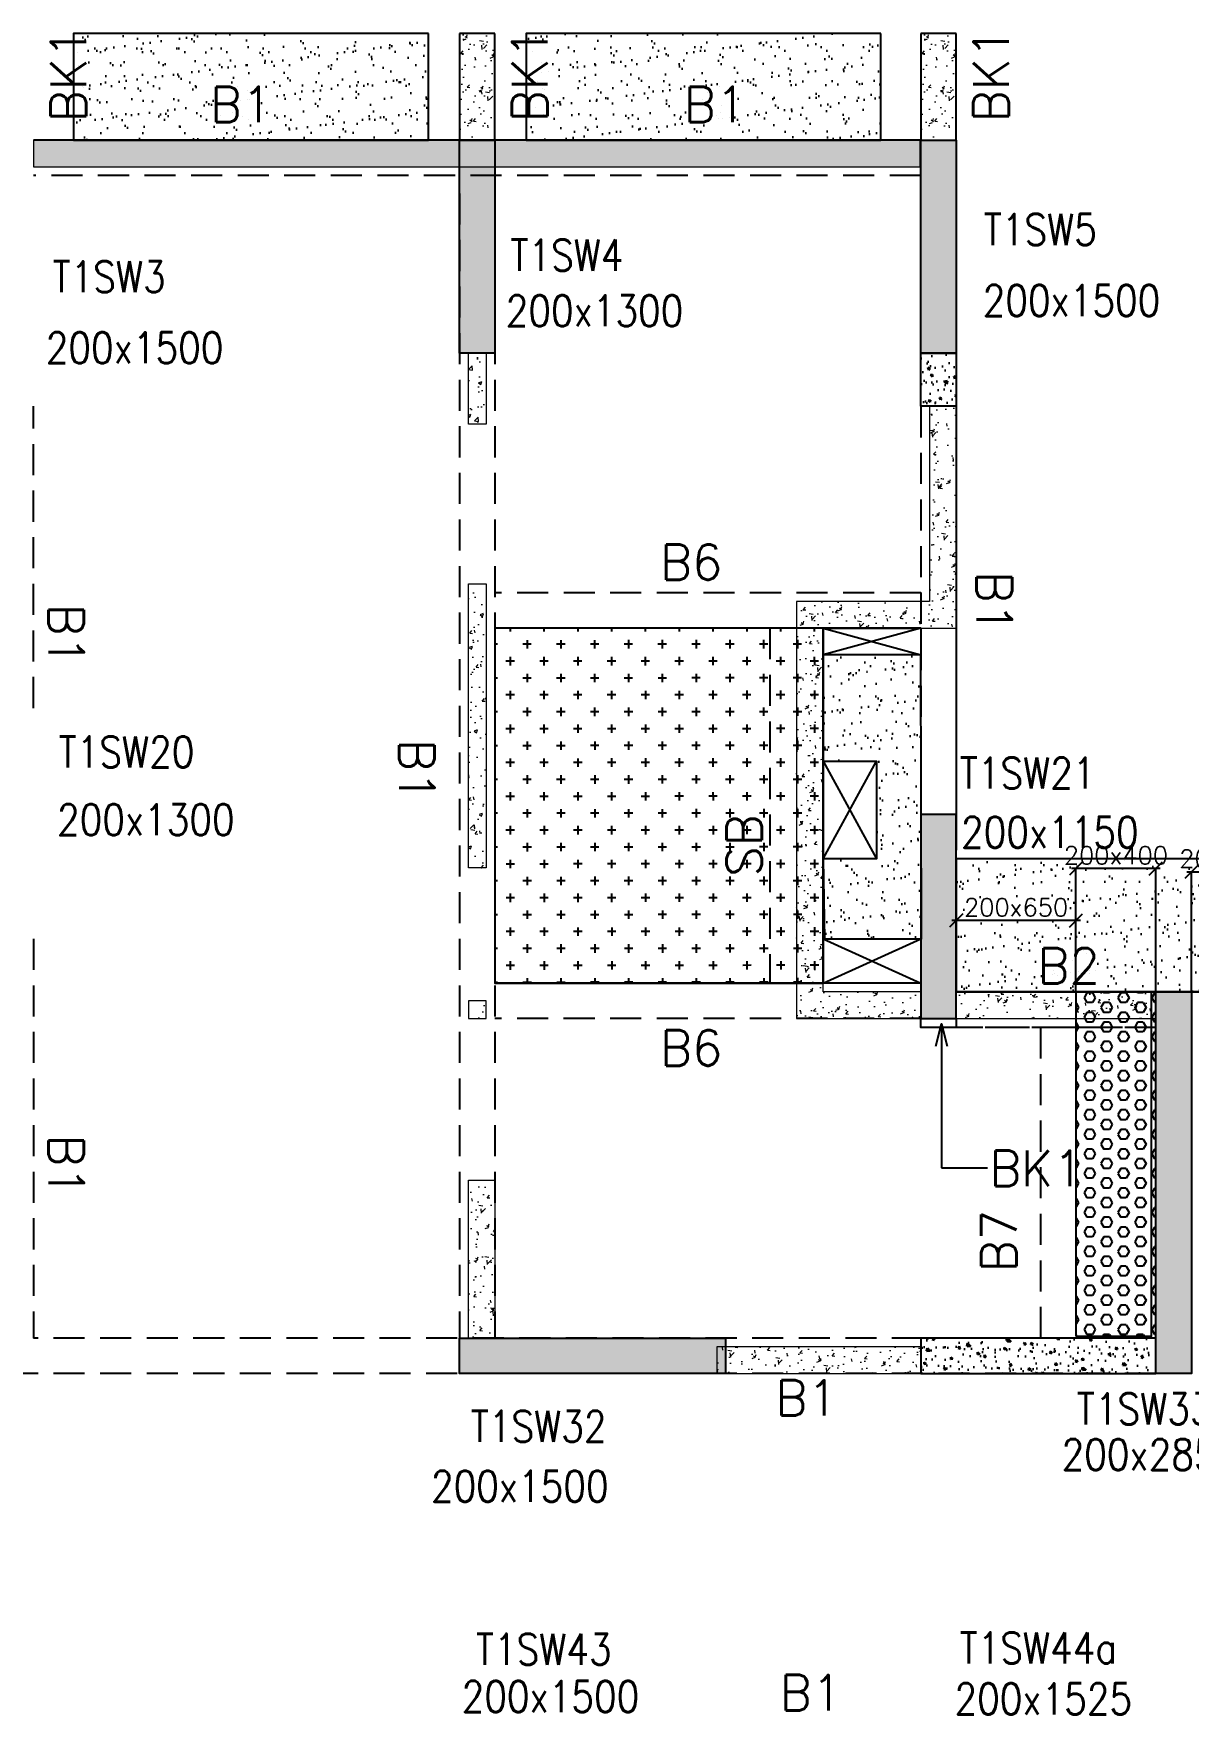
# Model space of a CAD drawing. Header units: millimetres. Extents: x 1078357 to 2594950, y -4969473 to -4636555.
# Drawn here: x 1702050 to 1708558, y -4667051 to -4657581 of the extents above; entities that cross this region are included whole.
import ezdxf

# ---------------------------------------------------------------- set-up
doc = ezdxf.new("R2010")
doc.units = ezdxf.units.MM
doc.header["$PDMODE"] = 35
for name, pattern in [('CONTINOUS', [0]), ('HIDDEN', [0.375, 0.25, -0.125]), ('New Retail block$0$CONTINOUS', [0])]:
    doc.linetypes.add(name, pattern=pattern)
doc.layers.get('0').update_dxf_attribs({"lineweight": 0})
doc.layers.get('Defpoints').update_dxf_attribs({"lineweight": 0})
for name, color, linetype, lineweight in [('A-_ANOTDIMA_D-', 6, 'Continuous', 13), ('COL. NO.', 30, 'Continuous', 25), ('COL. SIZE', 7, 'Continuous', 25), ('DIM', 9, 'Continuous', 25), ('HATCH', 8, 'Continuous', 30), ('RCC UPSTAND', 43, 'Continuous', 30), ('S-NON STR RCC WALL', 8, 'Continuous', 0)]:
    doc.layers.add(name, color=color, linetype=linetype, lineweight=lineweight)
for name, color, linetype in [('B-200x325', 201, 'HIDDEN'), ('B-200x375', 41, 'HIDDEN'), ('B-200x400', 44, 'HIDDEN'), ('B-200x650', 241, 'HIDDEN'), ('B-300xSLAB THK.', 151, 'Continuous'), ('BK1-200x650', 241, 'HIDDEN'), ('DC BEAM NO.', 7, 'Continuous'), ('DROP SLAB', 8, 'Continuous'), ('NON STR. RCC WALL', 6, 'Continuous'), ('S-COLUMN_SHEAR WALL', 1, 'Continuous'), ('S-PROJECTION', 54, 'New Retail block$0$CONTINOUS'), ('SLAB FOLD', 8, 'Continuous')]:
    doc.layers.add(name, color=color, linetype=linetype)
doc.styles.add('Roman', font='romans')
doc.styles.add('ROMANS', font='romans.shx', dxfattribs={"width": 0.85})
doc.dimstyles.new('HARESH', dxfattribs={"dimtxt": 150, "dimasz": 75, "dimexe": 0, "dimexo": 0, "dimgap": 25, "dimtad": 1, "dimdec": 0, "dimdsep": 46, "dimtxsty": 'Roman', "dimblk": 'OBLIQUE', "dimcen": 225, "dimdle": 25, "dimclrd": 2, "dimclre": 2, "dimclrt": 7, "dimadec": 8, "dimazin": 1, "dimtfac": 1, "dimtdec": 0, "dimtmove": 0, "dimatfit": 0, "dimfxl": 1, "dimlwd": -1, "dimlwe": -1, "dimarcsym": 0})
pattern_1 = [(50, (-4642745.6, 23291591.78), (182.184669, -15.9390855), [19.05, -209.55]), (355, (-4642745.6, 23291591.78), (-35.2434214, 191.0568452), [15.24, -167.6405842]), (100.4514447, (-4642730.41, 23291590.45), (146.9412471, 175.1177519), [16.1900088, -178.0902446]), (46.1842, (-4642745.6, 23291642.58), (271.0790409, -42.042328), [28.575, -314.325]), (96.6355576, (-4642723, 23291639.08), (237.404134, 247.4261246), [24.2850231, -267.1356082]), (351.1841512, (-4642745.6, 23291642.58), (237.404134, 247.4261246), [22.859967, -251.459732]), (21, (-4642720.2, 23291629.88), (151.6143913, -102.2651982), [19.05, -209.55]), (326, (-4642720.2, 23291629.88), (61.8020283, 184.1879661), [15.24, -167.64]), (71.451445, (-4642707.56, 23291621.36), (213.4164193, 81.9227689), [16.1900088, -178.0899376]), (37.5, (-4642745.6, 23291591.78), (3.08860325, 84.55503887), [0, -165.608, 0, -170.18, 0, -168.275]), (7.5, (-4642745.6, 23291591.78), (66.8196625, 100.18057482), [0, -97.028, 0, -161.798, 0, -64.135]), (327.5, (-4642802.24, 23291591.78), (135.59059517, -5.728744), [0, -63.5, 0, -198.12, 0, -262.89]), (317.5, (-4642827.64, 23291591.78), (148.1291814, 25.42649103), [0, -82.55, 0, -131.572, 0, -186.69])]

# ---------------------------------------------------------------- blocks, each defined once
blk = doc.blocks.new('_Oblique')
at = {"color": 0, "linetype": 'ByBlock', "lineweight": -2}
blk.add_line((-0.5, -0.5), (0.5, 0.5), dxfattribs=at)
blk = doc.blocks.new('*D1376')
at = {"layer": 'Defpoints', "color": 0, "ltscale": 700, "transparency": 16777216}
for p in [(1707924.5, -4662285.8), (1707924.5, -4662980.9, 0), (1708374.6, -4662980.9, 0)]:
    blk.add_point(p, dxfattribs=at)
at = {"layer": 'DIM', "color": 2, "ltscale": 700, "transparency": 16777216}
for p, q in [((1708399.6, -4662285.8), (1707899.5, -4662285.8)), ((1707924.5, -4662980.9), (1707924.5, -4662285.8)), ((1708374.6, -4662980.9), (1708374.6, -4662285.8))]:
    blk.add_line(p, q, dxfattribs=at)
at = {"layer": 'DIM', "color": 2, "ltscale": 700, "transparency": 16777216, "xscale": 75, "yscale": 75, "zscale": 75, "rotation": 180}
blk.add_blockref('_Oblique', (1707924.5, -4662285.8), dxfattribs=at)
at = {"layer": 'DIM', "color": 2, "ltscale": 700, "transparency": 16777216, "xscale": 75, "yscale": 75, "zscale": 75}
blk.add_blockref('_Oblique', (1708374.6, -4662285.8), dxfattribs=at)
at = {"layer": 'DIM', "color": 7, "ltscale": 700, "transparency": 16777216, "insert": (1708149.6, -4662210.8), "char_height": 150, "attachment_point": 5, "style": 'Roman'}
blk.add_mtext('{\\H0.666667x;200x400}', dxfattribs=at)
blk = doc.blocks.new('*D1377')
at = {"layer": 'Defpoints', "color": 0, "ltscale": 700, "transparency": 16777216}
for p in [(1707249.8, -4662578.8), (1707249.8, -4662980.8, 0), (1707924.5, -4662980.9, 0)]:
    blk.add_point(p, dxfattribs=at)
at = {"layer": 'DIM', "color": 2, "ltscale": 700, "transparency": 16777216}
for p, q in [((1707949.5, -4662578.8), (1707224.8, -4662578.8)), ((1707249.8, -4662980.8), (1707249.8, -4662578.8)), ((1707924.5, -4662980.9), (1707924.5, -4662578.8))]:
    blk.add_line(p, q, dxfattribs=at)
at = {"layer": 'DIM', "color": 2, "ltscale": 700, "transparency": 16777216, "xscale": 75, "yscale": 75, "zscale": 75, "rotation": 180}
blk.add_blockref('_Oblique', (1707249.8, -4662578.8), dxfattribs=at)
at = {"layer": 'DIM', "color": 2, "ltscale": 700, "transparency": 16777216, "xscale": 75, "yscale": 75, "zscale": 75}
blk.add_blockref('_Oblique', (1707924.5, -4662578.8), dxfattribs=at)
at = {"layer": 'DIM', "color": 7, "ltscale": 700, "transparency": 16777216, "insert": (1707587.2, -4662503.8), "char_height": 150, "attachment_point": 5, "style": 'Roman'}
blk.add_mtext('{\\H0.666667x;200x650}', dxfattribs=at)
blk = doc.blocks.new('*D1378')
at = {"layer": 'Defpoints', "color": 0, "ltscale": 700, "transparency": 16777216}
for p in [(1709024.8, -4662304.1), (1708574.7, -4662980.9, 0), (1709024.8, -4662980.8, 0)]:
    blk.add_point(p, dxfattribs=at)
at = {"layer": 'DIM', "color": 2, "ltscale": 700, "transparency": 16777216}
for p, q in [((1708549.7, -4662304.1), (1709049.8, -4662304.1)), ((1708574.7, -4662980.9), (1708574.7, -4662304.1)), ((1709024.8, -4662980.8), (1709024.8, -4662304.1))]:
    blk.add_line(p, q, dxfattribs=at)
at = {"layer": 'DIM', "color": 2, "ltscale": 700, "transparency": 16777216, "xscale": 75, "yscale": 75, "zscale": 75, "rotation": 180}
blk.add_blockref('_Oblique', (1708574.7, -4662304.1), dxfattribs=at)
at = {"layer": 'DIM', "color": 2, "ltscale": 700, "transparency": 16777216, "xscale": 75, "yscale": 75, "zscale": 75}
blk.add_blockref('_Oblique', (1709024.8, -4662304.1), dxfattribs=at)
at = {"layer": 'DIM', "color": 7, "ltscale": 700, "transparency": 16777216, "insert": (1708799.7, -4662229.1), "char_height": 150, "attachment_point": 5, "style": 'Roman'}
blk.add_mtext('{\\H0.666667x;200x400}', dxfattribs=at)
blk = doc.blocks.new('G$CD63B60BD')
at = {"layer": 'COL. NO.', "linetype": 'Continuous', "style": 'ROMANS', "width": 0.85}
for s, p in [('T1SW5', (10754.6, 15308.8, -320.4)), ('T1SW4', (8086.9, 15164.3, -320.4)), ('T1SW3', (5506.5, 15042.6, -320.4)), ('T1SW20', (5541, 12365.2, -320.4)), ('T1SW21', (10619.4, 12245.8, -320.4)), ('T1SW33a', (11279.4, 8663.7, -320.4)), ('T1SW32', (7863.5, 8565.4, -320.4)), ('T1SW43', (7892.7, 7309.1, -320.4)), ('T1SW44a', (10618.9, 7316.7, 0))]:
    blk.add_text(s, height=175, dxfattribs=at).set_placement(p)
at = {"layer": 'COL. SIZE', "linetype": 'Continuous', "style": 'ROMANS', "width": 0.85}
for s, p in [('200x1500', (10748.9, 14908.8, -320.4)), ('200x1300', (8060.7, 14851, -320.4)), ('200x1500', (5468.5, 14642.6, -320.4)), ('200x1300', (5532, 11983.3, -320.4)), ('200x1150', (10626.9, 11912.7, -320.4)), ('200x2850', (11193.5, 8406.3, -320.4)), ('200x1500', (7639.5, 8227.7, -320.4)), ('200x1500', (7812.3, 7043, -320.4)), ('200x1525', (10589.9, 7029.6, -2.7))]:
    blk.add_text(s, height=175, dxfattribs=at).set_placement(p)

msp = doc.modelspace()

# ---------------------------------------------------------------- hatches: boundary and pattern name
at = {"layer": 'DROP SLAB'}
h = msp.add_hatch(dxfattribs=at)
h.set_pattern_fill('CROSS', color=8, scale=15, angle=179.96921)
h.set_pattern_definition([(180.03079016, (-2664991.8, 14063544.76), (-95.1987999, -95.3011726), [47.625, -142.875]), (270.03079016, (-2665015.62, 14063568.56), (95.3011726, -95.1987999), [47.625, -142.875])])
h.paths.add_polyline_path([(1706499.6, -4660931.1), (1704649.6, -4660931.1), (1704649.6, -4662930.9), (1706499.6, -4662930.9)])
at = {"layer": 'HATCH'}
h = msp.add_hatch(dxfattribs=at)
h.set_pattern_fill('AR-SAND', color=8, scale=3, angle=179.97015)
h.set_pattern_definition([(37.4701541, (-1135733.67, 9329389.39), (-4.7236114, 146.8264517), [0, -115.824, 0, -129.54, 0, -123.825]), (7.4701541, (-1135733.67, 9329389.4), (134.9689868, 214.9772528), [0, -62.484, 0, -104.394, 0, -40.005]), (327.4701541, (-1135827.4, 9329389.44), (237.2979035, 0.3075449), [0, -38.1, 0, -137.16, 0, -179.07]), (317.4701541, (-1135827.4, 9329389.44), (229.1017424, 66.759465), [0, -19.05, 0, -89.916, 0, -102.87])])
h.paths.add_polyline_path([(1704274.9, -4657580.9), (1702274.9, -4657580.9), (1702274.9, -4658180.8), (1704274.9, -4658180.8)])
h = msp.add_hatch(dxfattribs=at)
h.set_pattern_fill('AR-SAND', color=8, scale=3, angle=179.97015)
h.set_pattern_definition([(37.4701541, (-1138283.67, 9329389.39), (-4.7236114, 146.8264517), [0, -115.824, 0, -129.54, 0, -123.825]), (7.4701541, (-1138283.67, 9329389.4), (134.9689868, 214.9772528), [0, -62.484, 0, -104.394, 0, -40.005]), (327.4701541, (-1138377.4, 9329389.44), (237.2979035, 0.3075449), [0, -38.1, 0, -137.16, 0, -179.07]), (317.4701541, (-1138377.4, 9329389.44), (229.1017424, 66.759465), [0, -19.05, 0, -89.916, 0, -102.87])])
h.paths.add_polyline_path([(1706824.9, -4657580.9), (1704824.9, -4657580.9), (1704824.9, -4658180.8), (1706824.9, -4658180.8)])
h = msp.add_hatch(dxfattribs=at)
h.set_pattern_fill('AR-SAND', color=8, scale=3, angle=0.02985)
h.set_pattern_definition([(37.47015413, (-3324998.34, 18697464.66), (-4.72361136, 146.8264517), [0, -115.824, 0, -129.54, 0, -123.825]), (7.4701541, (-3324998.34, 18697464.66), (134.9689868, 214.9772528), [0, -62.484, 0, -104.394, 0, -40.005]), (327.4701541, (-3325092.06, 18697464.71), (237.2979035, 0.3075449), [0, -38.1, 0, -137.16, 0, -179.07]), (317.4701541, (-3325092.06, 18697464.7), (229.1017424, 66.759465), [0, -19.05, 0, -89.916, 0, -102.87])])
h.paths.add_polyline_path([(1707049.7, -4661080.8), (1706499.7, -4661080.8), (1706499.7, -4661680.8), (1706799.7, -4661680.8), (1706799.7, -4662230.9), (1706499.6, -4662230.8), (1706507.1, -4662680.8), (1707053.4, -4662680.8)])
h = msp.add_hatch(dxfattribs=at)
h.set_pattern_fill('AR-SAND', color=8, scale=3, angle=179.97015)
h.set_pattern_definition([(37.4701541, (-2235508.3, 14013408.58), (-4.72361136, 146.8264517), [0, -115.824, 0, -129.54, 0, -123.825]), (7.4701541, (-2235508.3, 14013408.58), (134.9689868, 214.9772528), [0, -62.484, 0, -104.394, 0, -40.005]), (327.4701541, (-2235602.02, 14013408.63), (237.2979035, 0.3075449), [0, -38.1, 0, -137.16, 0, -179.07]), (317.4701541, (-2235602.02, 14013408.63), (229.1017424, 66.759465), [0, -19.05, 0, -89.916, 0, -102.87])])
h.paths.add_polyline_path([(1709699.7, -4662230.8), (1707249.7, -4662230.8), (1707250, -4662980.8), (1709700, -4662980.8)])
h = msp.add_hatch(dxfattribs=at)
h.set_pattern_fill('AR-SAND', color=8, scale=3, angle=179.97015)
h.set_pattern_definition([(37.4701541, (-2235508.39, 14013408.58), (-4.72361136, 146.8264517), [0, -115.824, 0, -129.54, 0, -123.825]), (7.4701541, (-2235508.39, 14013408.58), (134.9689868, 214.9772528), [0, -62.484, 0, -104.394, 0, -40.005]), (327.4701541, (-2235602.11, 14013408.63), (237.2979035, 0.3075449), [0, -38.1, 0, -137.16, 0, -179.07]), (317.4701541, (-2235602.11, 14013408.63), (229.1017424, 66.759465), [0, -19.05, 0, -89.916, 0, -102.87])])
h.paths.add_polyline_path([(1709699.9, -4662380.9), (1707249.9, -4662380.9), (1707249.9, -4662980.8), (1709699.9, -4662980.8)])
at = {"layer": 'RCC UPSTAND'}
h = msp.add_hatch(dxfattribs=at)
h.set_pattern_fill('AR-CONC', color=8, scale=20, angle=90)
h.set_pattern_definition([(140, (-1500950.37, -7198125.34), (12.550427, 143.4520365), [15, -165]), (85, (-1500950.37, -7198125.34), (-150.438427, -27.7502667), [12, -132]), (190.4514445, (-1500949.32, -7198113.39), (-137.887998, 115.7017693), [12.7480384, -140.2284224]), (136.1842, (-1500990.37, -7198125.34), (33.103856, 213.448266), [22.5, -247.5]), (186.6356355, (-1500987.6, -7198107.56), (-194.82372, 186.932389), [19.122068, -210.342752]), (81.184164, (-1500990.37, -7198125.34), (-194.82372, 186.932389), [18, -198]), (111, (-1500980.37, -7198105.34), (80.523778, 119.3814104), [15, -165]), (56, (-1500980.37, -7198105.34), (-145.030009, 48.6630664), [12, -132]), (161.4514447, (-1500973.66, -7198095.4), (-64.5062306, 168.0444753), [12.748038, -140.2284224]), (127.5, (-1500950.367, -7198125.343), (-66.57877077, 2.43197106), [0, -130.4, 0, -134, 0, -132.5]), (97.5, (-1500950.37, -7198125.34), (-78.8823424, 52.6139075), [0, -76.4, 0, -127.4, 0, -50.5]), (57.5, (-1500950.367, -7198169.943), (4.51097435, 106.7644872), [0, -50, 0, -156, 0, -207]), (47.5, (-1500950.37, -7198189.94), (-20.0209965, 116.6372339), [0, -65, 0, -103.6, 0, -147])])
h.paths.add_polyline_path([(1707249.7, -4659380.8), (1707249.7, -4659680.8), (1707049.7, -4659680.8), (1707049.7, -4659380.8)])
h = msp.add_hatch(dxfattribs=at)
h.set_pattern_fill('AR-CONC', color=8, scale=20, angle=270)
h.set_pattern_definition([(320, (4918970.53, -2128288.22), (-12.550427, -143.4520365), [15, -165]), (265, (4918970.53, -2128288.22), (150.438427, 27.7502667), [12, -132]), (10.4514445, (4918969.48, -2128300.17), (137.887998, -115.7017693), [12.7480384, -140.2284224]), (316.1842, (4919010.53, -2128288.22), (-33.103856, -213.448266), [22.5, -247.5]), (6.6356355, (4919007.77, -2128306), (194.82372, -186.932389), [19.122068, -210.342752]), (261.184164, (4919010.53, -2128288.22), (194.82372, -186.932389), [18, -198]), (291, (4919000.53, -2128308.22), (-80.523778, -119.3814104), [15, -165]), (236, (4919000.53, -2128308.22), (145.030009, -48.6630664), [12, -132]), (341.4514447, (4918993.82, -2128318.17), (64.5062306, -168.0444753), [12.748038, -140.2284224]), (307.5, (4918970.526, -2128288.22), (66.57877077, -2.43197106), [0, -130.4, 0, -134, 0, -132.5]), (277.5, (4918970.526, -2128288.22), (78.8823424, -52.6139075), [0, -76.4, 0, -127.4, 0, -50.5]), (237.5, (4918970.526, -2128243.62), (-4.51097435, -106.7644872), [0, -50, 0, -156, 0, -207]), (227.5, (4918970.53, -2128223.62), (20.0209965, -116.6372339), [0, -65, 0, -103.6, 0, -147])])
h.paths.add_polyline_path([(1708374.7, -4664931.4), (1707049.7, -4664931.1), (1707049.7, -4665130.6), (1708374.7, -4665130.9)])
at = {"layer": 'S-COLUMN_SHEAR WALL', "lineweight": 25}
h = msp.add_hatch(color=1, dxfattribs=at)
h.dxf.hatch_style = 1
h.paths.add_polyline_path([(1704449.7, -4659380.9), (1704649.7, -4659380.9), (1704649.7, -4658180.8), (1704449.7, -4658180.8)])
at = {"layer": 'S-COLUMN_SHEAR WALL', "lineweight": 25, "extrusion": (-1.00316e-06, 2.11765e-11, 1)}
h = msp.add_hatch(color=1, dxfattribs=at)
h.dxf.hatch_style = 1
h.paths.add_polyline_path([(1707049.7, -4658180.8), (1707249.7, -4658180.8), (1707249.7, -4659380.8), (1707049.7, -4659380.8)])
h = msp.add_hatch(color=1, dxfattribs=at)
h.dxf.hatch_style = 1
h.paths.add_polyline_path([(1707049.7, -4663130.8), (1707249.7, -4663130.8), (1707249.7, -4661980.8), (1707049.7, -4661980.8)])
at = {"layer": 'S-COLUMN_SHEAR WALL', "lineweight": 25}
h = msp.add_hatch(color=1, dxfattribs=at)
h.dxf.hatch_style = 1
h.paths.add_polyline_path([(1708374.7, -4662980.8), (1708574.7, -4662980.8), (1708574.7, -4665130.8), (1708374.7, -4665130.8)])
h = msp.add_hatch(color=1, dxfattribs=at)
h.dxf.hatch_style = 1
h.paths.add_polyline_path([(1704449.7, -4664930.8), (1705949.7, -4664930.8), (1705949.7, -4665130.8), (1704449.7, -4665130.8)])
at = {"layer": 'S-NON STR RCC WALL'}
h = msp.add_hatch(dxfattribs=at)
h.set_pattern_fill('AR-CONC', color=256, angle=180)
h.set_pattern_definition([(50, (-6829395.1, 32897507.36), (182.184669, -15.93908554), [19.05, -209.55]), (355, (-6829395.1, 32897507.36), (-35.2434214, 191.0568452), [15.24, -167.6405842]), (100.4514447, (-6829379.92, 32897506.04), (146.9412471, 175.1177519), [16.1900088, -178.0902446]), (46.1842, (-6829395.1, 32897558.16), (271.0790409, -42.0423279), [28.575, -314.325]), (96.6355576, (-6829372.51, 32897554.66), (237.404134, 247.4261246), [24.2850231, -267.1356082]), (351.1841512, (-6829395.1, 32897558.16), (237.404134, 247.4261246), [22.859967, -251.459732]), (21, (-6829369.7, 32897545.46), (151.61439127, -102.2651982), [19.05, -209.55]), (326, (-6829369.7, 32897545.46), (61.80202835, 184.1879661), [15.24, -167.64]), (71.451445, (-6829357.07, 32897536.94), (213.4164193, 81.9227689), [16.1900088, -178.0899376]), (37.5, (-6829395.104, 32897507.364), (3.08860325, 84.55503887), [0, -165.608, 0, -170.18, 0, -168.275]), (7.5, (-6829395.1, 32897507.36), (66.8196625, 100.18057482), [0, -97.028, 0, -161.798, 0, -64.135]), (327.5, (-6829451.746, 32897507.364), (135.59059517, -5.72874399), [0, -63.5, 0, -198.12, 0, -262.89]), (317.5, (-6829477.15, 32897507.36), (148.1291814, 25.42649103), [0, -82.55, 0, -131.572, 0, -186.69])])
h.paths.add_polyline_path([(1704649.7, -4658180.8), (1704649.7, -4657580.8), (1704449.7, -4657580.8), (1704449.7, -4658180.8), (1704649.7, -4658180.8)], is_closed=False)
h = msp.add_hatch(dxfattribs=at)
h.set_pattern_fill('AR-CONC', color=256, angle=180)
h.set_pattern_definition([(50, (-6826795.1, 32897507.36), (182.184669, -15.93908554), [19.05, -209.55]), (355, (-6826795.1, 32897507.36), (-35.2434214, 191.0568452), [15.24, -167.6405842]), (100.4514447, (-6826779.92, 32897506.04), (146.9412471, 175.1177519), [16.1900088, -178.0902446]), (46.1842, (-6826795.1, 32897558.16), (271.0790409, -42.0423279), [28.575, -314.325]), (96.6355576, (-6826772.51, 32897554.66), (237.404134, 247.4261246), [24.2850231, -267.1356082]), (351.1841512, (-6826795.1, 32897558.16), (237.404134, 247.4261246), [22.859967, -251.459732]), (21, (-6826769.7, 32897545.46), (151.61439127, -102.2651982), [19.05, -209.55]), (326, (-6826769.7, 32897545.46), (61.80202835, 184.1879661), [15.24, -167.64]), (71.451445, (-6826757.07, 32897536.94), (213.4164193, 81.9227689), [16.1900088, -178.0899376]), (37.5, (-6826795.104, 32897507.364), (3.08860325, 84.55503887), [0, -165.608, 0, -170.18, 0, -168.275]), (7.5, (-6826795.1, 32897507.36), (66.8196625, 100.18057482), [0, -97.028, 0, -161.798, 0, -64.135]), (327.5, (-6826851.746, 32897507.364), (135.59059517, -5.72874399), [0, -63.5, 0, -198.12, 0, -262.89]), (317.5, (-6826877.15, 32897507.36), (148.1291814, 25.42649103), [0, -82.55, 0, -131.572, 0, -186.69])])
h.paths.add_polyline_path([(1707249.7, -4658180.8), (1707249.7, -4657580.8), (1707049.7, -4657580.8), (1707049.7, -4658180.8), (1707249.7, -4658180.8)], is_closed=False)
h = msp.add_hatch(dxfattribs=at)
h.set_pattern_fill('AR-CONC', color=256)
h.set_pattern_definition([(50, (-5739970.31, 27975610.97), (182.184669, -15.93908554), [19.05, -209.55]), (355, (-5739970.31, 27975610.97), (-35.2434214, 191.0568452), [15.24, -167.6405842]), (100.4514447, (-5739955.13, 27975609.64), (146.9412471, 175.1177519), [16.1900088, -178.0902446]), (46.1842, (-5739970.31, 27975661.77), (271.0790409, -42.042328), [28.575, -314.325]), (96.6355576, (-5739947.72, 27975658.27), (237.404134, 247.4261246), [24.2850231, -267.1356082]), (351.1841512, (-5739970.3, 27975661.77), (237.404134, 247.4261246), [22.859967, -251.459732]), (21, (-5739944.91, 27975649.07), (151.6143913, -102.2651982), [19.05, -209.55]), (326, (-5739944.91, 27975649.07), (61.8020283, 184.1879661), [15.24, -167.64]), (71.451445, (-5739932.28, 27975640.55), (213.4164193, 81.9227689), [16.1900088, -178.0899376]), (37.5, (-5739970.31, 27975610.97), (3.08860325, 84.55503887), [0, -165.608, 0, -170.18, 0, -168.275]), (7.5, (-5739970.31, 27975610.97), (66.8196625, 100.18057482), [0, -97.028, 0, -161.798, 0, -64.135]), (327.5, (-5740026.954, 27975610.97), (135.59059517, -5.72874399), [0, -63.5, 0, -198.12, 0, -262.89]), (317.5, (-5740052.35, 27975610.97), (148.1291814, 25.42649103), [0, -82.55, 0, -131.572, 0, -186.69])])
h.paths.add_polyline_path([(1707046.9, -4658180.9), (1702049.8, -4658180.9), (1702049.8, -4658330.9), (1707046.9, -4658330.9)])
h = msp.add_hatch(dxfattribs=at)
h.set_pattern_fill('AR-CONC', color=256, angle=180)
h.set_pattern_definition([(50, (1704563.12, -4712688.38), (182.18467, -15.9391), [19.05, -209.55]), (355, (1704563.12, -4712688.38), (-35.2434, 191.05685), [15.24, -167.6406]), (100.45144, (1704578.3, -4712689.7), (146.94125, 175.11775), [16.19, -178.09024]), (46.1842, (1704563.12, -4712637.58), (271.079, -42.0423), [28.575, -314.325]), (96.63556, (1704585.7, -4712641.08), (237.4041, 247.4261), [24.285, -267.1356]), (351.18415, (1704563.12, -4712637.58), (237.4041, 247.4261), [22.86, -251.4597]), (21, (1704588.52, -4712650.28), (151.6144, -102.2652), [19.05, -209.55]), (326, (1704588.52, -4712650.28), (61.802, 184.18797), [15.24, -167.64]), (71.45144, (1704601.16, -4712658.8), (213.4164, 81.92277), [16.19, -178.08994]), (37.5, (1704563.12, -4712688.38), (3.0886, 84.55504), [0, -165.608, 0, -170.18, 0, -168.275]), (7.5, (1704563.12, -4712688.38), (66.81966, 100.18057), [0, -97.028, 0, -161.798, 0, -64.135]), (327.5, (1704506.48, -4712688.38), (135.590595, -5.72874), [0, -63.5, 0, -198.12, 0, -262.89]), (317.5, (1704481.08, -4712688.38), (148.12918, 25.4265), [0, -82.55, 0, -131.572, 0, -186.69])])
h.paths.add_polyline_path([(1704499.9, -4659380.9), (1704599.9, -4659380.9), (1704599.9, -4659780.9), (1704499.9, -4659780.9)])
h = msp.add_hatch(dxfattribs=at)
h.set_pattern_fill('AR-CONC', color=256)
h.set_pattern_definition(pattern_1)
h.paths.add_polyline_path([(1706349.8, -4660780.9), (1706349.8, -4663130.9), (1707049.8, -4663130.9), (1707049.8, -4662980.9), (1706499.8, -4662980.9), (1706499.8, -4660930.9), (1707249.8, -4660930.9), (1707249.8, -4659680.8), (1707099.8, -4659680.8), (1707099.8, -4660780.9)])
h = msp.add_hatch(dxfattribs=at)
h.set_pattern_fill('AR-CONC', color=256, angle=180)
h.set_pattern_definition([(50, (2801787.84, -9396707.56), (182.184669, -15.9390855), [19.05, -209.55]), (355, (2801787.84, -9396707.56), (-35.2434214, 191.056845), [15.24, -167.640584]), (100.4514447, (2801803.02, -9396708.9), (146.941247, 175.117752), [16.190009, -178.0902446]), (46.1842, (2801787.84, -9396656.76), (271.079041, -42.042328), [28.575, -314.325]), (96.6355576, (2801810.43, -9396660.27), (237.404134, 247.426125), [24.285023, -267.135608]), (351.184151, (2801787.84, -9396656.76), (237.404134, 247.426125), [22.859967, -251.459732]), (21, (2801813.24, -9396669.46), (151.6143913, -102.265198), [19.05, -209.55]), (326, (2801813.24, -9396669.46), (61.802028, 184.187966), [15.24, -167.64]), (71.451445, (2801825.87, -9396677.99), (213.416419, 81.922769), [16.190009, -178.0899376]), (37.5, (2801787.84, -9396707.564), (3.08860325, 84.5550389), [0, -165.608, 0, -170.18, 0, -168.275]), (7.5, (2801787.84, -9396707.56), (66.8196625, 100.1805748), [0, -97.028, 0, -161.798, 0, -64.135]), (327.5, (2801731.195, -9396707.564), (135.5905952, -5.728744), [0, -63.5, 0, -198.12, 0, -262.89]), (317.5, (2801705.8, -9396707.56), (148.1291814, 25.426491), [0, -82.55, 0, -131.572, 0, -186.69])])
h.paths.add_polyline_path([(1704499.9, -4660680.9), (1704599.9, -4660680.9), (1704599.9, -4662280.9), (1704499.9, -4662280.9)])
h = msp.add_hatch(dxfattribs=at)
h.set_pattern_fill('AR-CONC', color=256)
h.set_pattern_definition(pattern_1)
h.paths.add_polyline_path([(1708374.9, -4662980.9), (1707249.9, -4662980.8), (1707249.9, -4663130.9), (1708374.9, -4663130.9)])
h = msp.add_hatch(dxfattribs=at)
h.set_pattern_fill('AR-CONC', color=256, angle=180)
h.set_pattern_definition([(50, (2801774.62, -9398072.23), (182.184669, -15.9390855), [19.05, -209.55]), (355, (2801774.62, -9398072.23), (-35.2434214, 191.056845), [15.24, -167.640584]), (100.4514447, (2801789.8, -9398073.56), (146.941247, 175.117752), [16.190009, -178.0902446]), (46.1842, (2801774.62, -9398021.43), (271.079041, -42.042328), [28.575, -314.325]), (96.6355576, (2801797.2, -9398024.93), (237.404134, 247.426125), [24.285023, -267.135608]), (351.184151, (2801774.62, -9398021.43), (237.404134, 247.426125), [22.859967, -251.459732]), (21, (2801800.02, -9398034.13), (151.6143913, -102.265198), [19.05, -209.55]), (326, (2801800.02, -9398034.13), (61.802028, 184.187966), [15.24, -167.64]), (71.451445, (2801812.66, -9398042.65), (213.416419, 81.922769), [16.190009, -178.0899376]), (37.5, (2801774.623, -9398072.23), (3.08860325, 84.5550389), [0, -165.608, 0, -170.18, 0, -168.275]), (7.5, (2801774.62, -9398072.23), (66.8196625, 100.1805748), [0, -97.028, 0, -161.798, 0, -64.135]), (327.5, (2801717.98, -9398072.23), (135.5905952, -5.728744), [0, -63.5, 0, -198.12, 0, -262.89]), (317.5, (2801692.58, -9398072.23), (148.1291814, 25.426491), [0, -82.55, 0, -131.572, 0, -186.69])])
h.paths.add_polyline_path([(1704499.9, -4663130.9), (1704599.9, -4663130.9), (1704599.9, -4663030.9), (1704499.9, -4663030.9)])
h = msp.add_hatch(dxfattribs=at)
h.set_pattern_fill('AR-CONC', color=256, angle=180)
h.set_pattern_definition([(50, (-5747035.06, 27975610.96), (182.184669, -15.93908554), [19.05, -209.55]), (355, (-5747035.06, 27975610.96), (-35.2434214, 191.0568452), [15.24, -167.6405842]), (100.4514447, (-5747019.88, 27975609.63), (146.9412471, 175.1177519), [16.1900088, -178.0902446]), (46.1842, (-5747035.06, 27975661.76), (271.0790409, -42.042328), [28.575, -314.325]), (96.6355576, (-5747012.47, 27975658.26), (237.404134, 247.4261246), [24.2850231, -267.1356082]), (351.1841512, (-5747035.06, 27975661.76), (237.404134, 247.4261246), [22.859967, -251.459732]), (21, (-5747009.66, 27975649.06), (151.6143913, -102.2651982), [19.05, -209.55]), (326, (-5747009.66, 27975649.06), (61.8020283, 184.1879661), [15.24, -167.64]), (71.451445, (-5746997.02, 27975640.54), (213.4164193, 81.9227689), [16.1900088, -178.0899376]), (37.5, (-5747035.06, 27975610.96), (3.08860325, 84.55503887), [0, -165.608, 0, -170.18, 0, -168.275]), (7.5, (-5747035.06, 27975610.96), (66.8196625, 100.18057482), [0, -97.028, 0, -161.798, 0, -64.135]), (327.5, (-5747091.7, 27975610.96), (135.59059517, -5.72874399), [0, -63.5, 0, -198.12, 0, -262.89]), (317.5, (-5747117.1, 27975610.96), (148.1291814, 25.42649103), [0, -82.55, 0, -131.572, 0, -186.69])])
h.paths.add_polyline_path([(1704499.9, -4664040.9), (1704649.9, -4664040.9), (1704649.9, -4664930.8), (1704499.9, -4664930.8)])
h = msp.add_hatch(dxfattribs=at)
h.set_pattern_fill('AR-CONC', color=256, angle=180)
h.set_pattern_definition([(50, (-4649810.34, 23291591.78), (182.184669, -15.9390855), [19.05, -209.55]), (355, (-4649810.34, 23291591.78), (-35.2434214, 191.0568452), [15.24, -167.6405842]), (100.4514447, (-4649795.16, 23291590.45), (146.9412471, 175.1177519), [16.1900088, -178.0902446]), (46.1842, (-4649810.34, 23291642.58), (271.0790409, -42.042328), [28.575, -314.325]), (96.6355576, (-4649787.75, 23291639.07), (237.404134, 247.4261246), [24.2850231, -267.1356082]), (351.1841512, (-4649810.34, 23291642.58), (237.404134, 247.4261246), [22.859967, -251.459732]), (21, (-4649784.94, 23291629.88), (151.6143913, -102.2651982), [19.05, -209.55]), (326, (-4649784.94, 23291629.88), (61.8020283, 184.1879661), [15.24, -167.64]), (71.451445, (-4649772.3, 23291621.35), (213.4164193, 81.9227689), [16.1900088, -178.0899376]), (37.5, (-4649810.34, 23291591.776), (3.08860325, 84.55503887), [0, -165.608, 0, -170.18, 0, -168.275]), (7.5, (-4649810.34, 23291591.78), (66.8196625, 100.18057482), [0, -97.028, 0, -161.798, 0, -64.135]), (327.5, (-4649866.984, 23291591.776), (135.59059517, -5.728744), [0, -63.5, 0, -198.12, 0, -262.89]), (317.5, (-4649892.38, 23291591.78), (148.1291814, 25.42649103), [0, -82.55, 0, -131.572, 0, -186.69])])
h.paths.add_polyline_path([(1707049.9, -4664980.9), (1705899.9, -4664980.9), (1705899.9, -4665130.9), (1707049.9, -4665130.9)])
at = {"layer": 'SLAB FOLD', "ltscale": 1000}
h = msp.add_hatch(dxfattribs=at)
h.set_pattern_fill('HEX', color=8, scale=10, angle=180)
h.set_pattern_definition([(180, (1699349.81, -4476175.835), (-7e-15, -54.992613), [31.75, -63.5]), (300, (1699349.81, -4476175.835), (47.625, 27.496307), [31.75, -63.5]), (240, (1699318.06, -4476175.835), (47.625, -27.496307), [31.75, -63.5])])
h.paths.add_polyline_path([(1708374.6, -4664920.2), (1707924.6, -4664920.2), (1707924.6, -4662980.8), (1708374.6, -4662980.8)])

# ---------------------------------------------------------------- linework, layer by layer
at = {"layer": 'B-200x325', "ltscale": 700}
for p, q in [((1707049.7, -4660731.1, 0), (1704649.7, -4660731.1, 0)), ((1707049.5, -4663130.9, 0), (1704649.7, -4663130.9, 0))]:
    msp.add_line(p, q, dxfattribs=at)
at = {"layer": 'B-200x325', "linetype": 'Continuous', "ltscale": 700}
for p, q in [((1707049.7, -4660931.1, 0), (1704649.7, -4660931.1, 0)), ((1707049.5, -4662930.9, 0), (1704649.7, -4662930.9, 0))]:
    msp.add_line(p, q, dxfattribs=at)
at = {"layer": 'B-200x375', "ltscale": 700}
msp.add_line((1707724.5, -4663180.8, 0), (1707724.5, -4664930.8, 0), dxfattribs=at)
at = {"layer": 'B-200x375', "linetype": 'Continuous', "ltscale": 700}
msp.add_line((1707924.5, -4663180.8, 0), (1707924.5, -4664920.2, 0), dxfattribs=at)
at = {"layer": 'B-200x400', "linetype": 'Continuous', "ltscale": 500}
msp.add_line((1708374.6, -4662980.8, 0), (1707924.5, -4662980.8, 0), dxfattribs=at)
at = {"layer": 'B-200x400', "linetype": 'HIDDEN', "ltscale": 500}
msp.add_line((1708374.6, -4663180.8, 0), (1707924.5, -4663180.8, 0), dxfattribs=at)
at = {"layer": 'B-200x650', "linetype": 'CONTINOUS', "ltscale": 700}
for p, q in [((1704649.6, -4657580.8, 0), (1704449.6, -4657580.8, 0)), ((1704449.6, -4657580.8, 0), (1704449.7, -4658180.8, 0)), ((1704649.6, -4658180.8, 0), (1704649.6, -4657580.8, 0)), ((1707249.6, -4657580.8, 0), (1707049.6, -4657580.8, 0)), ((1707049.6, -4657580.8, 0), (1707049.7, -4658180.8, 0)), ((1707249.6, -4658180.8, 0), (1707249.6, -4657580.8, 0)), ((1707049.9, -4658180.8, 0), (1702049.9, -4658180.8, 0)), ((1707249.9, -4659680.8, 0), (1707249.9, -4662180.9, 0)), ((1707924.5, -4662980.8, 0), (1707249.6, -4662980.8, 0)), ((1709699.8, -4662980.8, 0), (1707249.8, -4662980.8, 0))]:
    msp.add_line(p, q, dxfattribs=at)
at = {"layer": 'B-200x650', "linetype": 'HIDDEN', "ltscale": 700}
for p, q in [((1707049.9, -4658380.8, 0), (1702049.9, -4658380.8, 0)), ((1704449.9, -4658480.9, 0), (1704449.9, -4664930.8, 0)), ((1704649.9, -4658480.9, 0), (1704649.9, -4664930.8, 0)), ((1702049.9, -4661380.8, 0), (1702049.9, -4659680.8, 0)), ((1707049.9, -4659680.8, 0), (1707049.9, -4662180.9, 0)), ((1702049.9, -4662680.9, 0), (1702049.9, -4664930.8, 0)), ((1707924.5, -4663180.8, 0), (1707249.6, -4663180.8, 0)), ((1708374.8, -4663180.8, 0), (1707249.8, -4663180.8, 0)), ((1708374.7, -4664930.8, 0), (1702049.9, -4664930.8, 0)), ((1708374.7, -4665130.8, 0), (1699499.9, -4665130.8, 0))]:
    msp.add_line(p, q, dxfattribs=at)
at = {"layer": 'B-300xSLAB THK.', "linetype": 'HIDDEN', "ltscale": 700}
msp.add_line((1706199.6, -4660931.1, 0), (1706199.6, -4662930.9, 0), dxfattribs=at)
at = {"layer": 'B-300xSLAB THK.', "linetype": 'ByBlock', "ltscale": 700}
msp.add_line((1706499.6, -4660931.1, 0), (1706499.6, -4662930.9, 0), dxfattribs=at)
at = {"layer": 'BK1-200x650', "linetype": 'Continuous', "ltscale": 700, "elevation": 0}
msp.add_lwpolyline([(1707049.8, -4663130.9), (1707249.9, -4663130.9), (1707249.9, -4663181), (1707049.8, -4663181)], close=True, dxfattribs=at)
at = {"layer": 'DROP SLAB', "color": 3, "linetype": 'CONTINOUS', "ltscale": 500}
for p, q in [((1707049.7, -4660931.1, 0), (1706499.6, -4661080.8, 0)), ((1706499.7, -4660931.1, 0), (1707049.7, -4661080.8, 0)), ((1706499.7, -4661680.8, 0), (1706799.7, -4662230.8, 0)), ((1706499.7, -4662230.8, 0), (1706799.7, -4661680.8, 0)), ((1706499.7, -4662680.8, 0), (1707049.5, -4662930.9, 0)), ((1706499.7, -4662930.9, 0), (1707049.7, -4662680.8, 0))]:
    msp.add_line(p, q, dxfattribs=at)
at = {"layer": 'DROP SLAB', "color": 3, "linetype": 'CONTINOUS', "ltscale": 500, "elevation": 0}
for points in [[(1706499.6, -4660931.1), (1704649.6, -4660931.1), (1704649.6, -4662930.9), (1706499.6, -4662930.9)], [(1706499.7, -4660931.1), (1707049.7, -4660931.1), (1707049.7, -4661080.8), (1706499.7, -4661080.8)], [(1706499.7, -4661680.8), (1706799.7, -4661680.8), (1706799.7, -4662230.8), (1706499.7, -4662230.8)], [(1706499.7, -4662680.8), (1707049.5, -4662680.8), (1707049.5, -4662930.9), (1706499.7, -4662930.9)]]:
    msp.add_lwpolyline(points, close=True, dxfattribs=at)
at = {"layer": 'NON STR. RCC WALL', "elevation": 0}
for points in [[(1707249.7, -4659380.8), (1707249.7, -4659680.8), (1707049.7, -4659680.8), (1707049.7, -4659380.8)], [(1708374.7, -4664931.4), (1707049.7, -4664931.1), (1707049.7, -4665130.6), (1708374.7, -4665130.9)]]:
    msp.add_lwpolyline(points, close=True, dxfattribs=at)
at = {"layer": 'S-COLUMN_SHEAR WALL', "color": 1, "lineweight": 25, "elevation": 0}
for points in [[(1704449.7, -4658180.8), (1704649.7, -4658180.8), (1704649.7, -4659380.9), (1704449.7, -4659380.9)], [(1708374.7, -4662980.8), (1708574.7, -4662980.8), (1708574.7, -4665130.8), (1708374.7, -4665130.8)], [(1704449.7, -4664930.8), (1705949.7, -4664930.8), (1705949.7, -4665130.8), (1704449.7, -4665130.8)]]:
    msp.add_lwpolyline(points, close=True, dxfattribs=at)
at = {"layer": 'S-COLUMN_SHEAR WALL', "color": 1, "lineweight": 25, "extrusion": (-1.00316e-06, 2.11765e-11, 1), "elevation": -1.7}
for points in [[(1707049.7, -4658180.8), (1707249.7, -4658180.8), (1707249.7, -4659380.8), (1707049.7, -4659380.8)], [(1707049.7, -4663130.8), (1707249.7, -4663130.8), (1707249.7, -4661980.8), (1707049.7, -4661980.8)]]:
    msp.add_lwpolyline(points, close=True, dxfattribs=at)
at = {"layer": 'S-NON STR RCC WALL', "elevation": 0}
for points in [[(1707046.9, -4658180.9), (1702049.8, -4658180.9), (1702049.8, -4658330.9), (1707046.9, -4658330.9)], [(1704499.9, -4659380.9), (1704599.9, -4659380.9), (1704599.9, -4659780.9), (1704499.9, -4659780.9)], [(1706349.8, -4660780.9), (1706349.8, -4663130.9), (1707049.8, -4663130.9), (1707049.8, -4662980.9), (1706499.8, -4662980.9), (1706499.8, -4660930.9), (1707249.8, -4660930.9), (1707249.8, -4659680.8), (1707099.8, -4659680.8), (1707099.8, -4660780.9)], [(1708374.9, -4662980.9), (1707249.9, -4662980.8), (1707249.9, -4663130.9), (1708374.9, -4663130.9)]]:
    msp.add_lwpolyline(points, close=True, dxfattribs=at)
at = {"layer": 'S-NON STR RCC WALL', "ltscale": 700, "elevation": 0}
for points in [[(1704499.9, -4660680.9), (1704599.9, -4660680.9), (1704599.9, -4662280.9), (1704499.9, -4662280.9)], [(1704499.9, -4663130.9), (1704599.9, -4663130.9), (1704599.9, -4663030.9), (1704499.9, -4663030.9)], [(1704499.9, -4664040.9), (1704649.9, -4664040.9), (1704649.9, -4664930.8), (1704499.9, -4664930.8)], [(1707049.9, -4664980.9), (1705899.9, -4664980.9), (1705899.9, -4665130.9), (1707049.9, -4665130.9)]]:
    msp.add_lwpolyline(points, close=True, dxfattribs=at)
at = {"layer": 'S-PROJECTION', "elevation": 0}
for points in [[(1704274.9, -4657580.9), (1702274.9, -4657580.9), (1702274.9, -4658180.8), (1704274.9, -4658180.8)], [(1706824.9, -4657580.9), (1704824.9, -4657580.9), (1704824.9, -4658180.8), (1706824.9, -4658180.8)], [(1709699.7, -4662230.8), (1707249.7, -4662230.8), (1707250, -4662980.8), (1709700, -4662980.8)]]:
    msp.add_lwpolyline(points, close=True, dxfattribs=at)
at = {"layer": 'SLAB FOLD', "color": 8, "ltscale": 1000, "elevation": 0}
msp.add_lwpolyline([(1707049.7, -4661080.8), (1706499.7, -4661080.8), (1706499.7, -4661680.8), (1706799.7, -4661680.8), (1706799.7, -4662230.9), (1706499.6, -4662230.8), (1706507.1, -4662680.8), (1707053.4, -4662680.8), (1707049.7, -4661080.8)], dxfattribs=at)
msp.add_lwpolyline([(1707924.5, -4664920.2), (1708349.8, -4664920.2), (1708349.8, -4662980.9), (1707924.5, -4662980.9)], close=True, dxfattribs=at)

# ---------------------------------------------------------------- block references
at = {"layer": 'A-_ANOTDIMA_D-', "color": 2, "ltscale": 700}
msp.add_blockref('G$CD63B60BD', (1696650, -4674080.9, 0), dxfattribs=at)

# ---------------------------------------------------------------- texts
at = {"layer": 'B-200x325', "linetype": 'Continuous', "ltscale": 700, "style": 'ROMANS'}
for p in [(1705580.2, -4660658.9, -2.7), (1705580.2, -4663396.1, -2.7)]:
    msp.add_text('B6', height=200, rotation=0.00094, dxfattribs=at).set_placement(p)
at = {"layer": 'B-200x375', "linetype": 'Continuous', "ltscale": 700, "style": 'ROMANS'}
msp.add_text('B7', height=200, rotation=90.00094, dxfattribs=at).set_placement((1707589.7, -4664560.5, -2.7))
at = {"layer": 'B-200x650', "linetype": 'CONTINOUS', "ltscale": 700, "style": 'ROMANS'}
for p in [(1702345.3, -4658080.5, 50), (1704945.3, -4658080.5, 50), (1707545.3, -4658080.4, 50)]:
    msp.add_text('BK1', height=200, rotation=90, dxfattribs=at).set_placement(p)
at = {"layer": 'B-200x650', "linetype": 'HIDDEN', "ltscale": 500, "style": 'ROMANS'}
for rotation, p in [(359.99906, (1703043.5, -4658080.5, -2.7)), (359.99906, (1705714.4, -4658080.5, -2.7)), (269.99906, (1707364.2, -4660608.3, -2.7)), (269.99906, (1702133.1, -4660792.7, -2.7)), (269.99906, (1704109.4, -4661555.8, -2.7)), (269.99906, (1702133.1, -4663782.7, -2.7)), (359.99906, (1706231.1, -4665368.1, -2.7)), (359.99906, (1706254.8, -4667029, -2.7))]:
    msp.add_text('B1', height=200, rotation=rotation, dxfattribs=at).set_placement(p)
at = {"layer": 'B-300xSLAB THK.', "linetype": 'Continuous', "ltscale": 700, "style": 'ROMANS'}
msp.add_text('SB', height=200, rotation=90.00094, dxfattribs=at).set_placement((1706154.3, -4662331.5, -2.7))
at = {"layer": 'BK1-200x650', "linetype": 'Continuous', "ltscale": 700, "style": 'ROMANS'}
msp.add_text('BK1', height=200, rotation=359.99906, dxfattribs=at).set_placement((1707435.9, -4664074.8, -2.7))
at = {"layer": 'DC BEAM NO.', "linetype": 'Continuous', "ltscale": 500, "style": 'ROMANS'}
msp.add_text('B2', height=200, dxfattribs=at).set_placement((1707707.9, -4662933.7, -2.7))

# ---------------------------------------------------------------- dimensions: what is measured, and where the dimension line sits
at = {"layer": 'DIM', "ltscale": 700}
for base, p1, p2, picture, middle in [((1707924.5, -4662285.8, 0), (1708374.6, -4662980.9, 0), (1707924.5, -4662980.9, 0), '*D1376', (1708149.6, -4662285.8, 0)), ((1709024.8, -4662304.1, 0), (1708574.7, -4662980.9, 0), (1709024.8, -4662980.8, 0), '*D1378', (1708799.7, -4662304.1, 0))]:
    dim = msp.add_linear_dim(base=base, p1=p1, p2=p2, text='{\\H0.666667x;200x400}', dimstyle='HARESH', override={"dimtxsty": 'Roman'}, dxfattribs=at)
    dim.commit()
    dim.dimension.update_dxf_attribs({"geometry": picture, "text_midpoint": middle, "dimtype": 160})
dim = msp.add_linear_dim(base=(1707249.8, -4662578.8, 0), p1=(1707924.5, -4662980.9, 0), p2=(1707249.8, -4662980.8, 0), text='{\\H0.666667x;200x650}', dimstyle='HARESH', override={"dimtxsty": 'Roman', "dimtmove": 1}, dxfattribs=at)
dim.commit()
dim.dimension.update_dxf_attribs({"geometry": '*D1377', "text_midpoint": (1707587.2, -4662503.8, 0)})

# ---------------------------------------------------------------- leaders
at = {"layer": 'BK1-200x650', "linetype": 'Continuous', "ltscale": 700}
msp.add_leader([(1707166.3, -4663161.2, 0), (1707166.3, -4663972.6, 0), (1707425.2, -4663972.6, 0)], dimstyle='HARESH', override={"dimasz": 125, "dimgap": 25, "dimtad": 0, "dimldrblk": 'Open30'}, dxfattribs=at)

doc.saveas('drawing.dxf')
